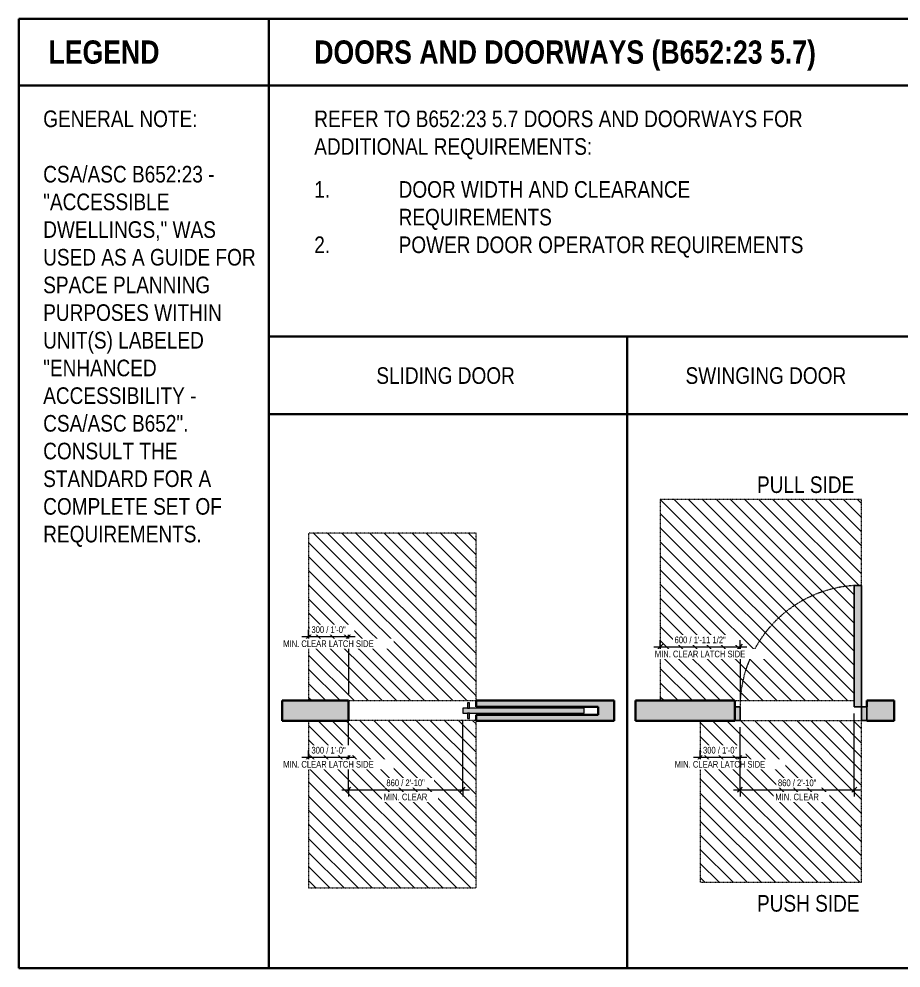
# Model space of a CAD drawing. Header units: millimetres. Extents: x -63583 to -8676, y -23737 to 12906.
# Drawn here: x -42108 to -35469, y -23737 to -16594 of the extents above; entities that cross this region are included whole.
import ezdxf

# ---------------------------------------------------------------- set-up
doc = ezdxf.new("R2010")
doc.units = ezdxf.units.MM
doc.linetypes.add('CMHC_Dash - Small', pattern=[2, 1, -1])
for name, color, linetype, lineweight in [('A-ANNO-DIMS', 7, 'Continuous', 9), ('A-ANNO-DIMS-50', 7, 'Continuous', 9), ('A-DETL-GENF', 7, 'Continuous', 18), ('G-ANNO-TEXT', 7, 'Continuous', 9)]:
    doc.layers.add(name, color=color, linetype=linetype, lineweight=lineweight)
doc.layers.add('A-DETL', color=7, linetype='Continuous', lineweight=18, true_color=0x00a600)
doc.styles.add('Arial Narrow_4', font='ARIALN.TTF', dxfattribs={"height": 50})
doc.styles.add('Arial Narrow_5', font='ARIALN.TTF', dxfattribs={"height": 125})
doc.styles.add('Arial Narrow_B_1', font='ARIALNB.TTF', dxfattribs={"height": 175})
doc.dimstyles.new('CMHC_Standard__Small__1', dxfattribs={"dimscale": 304.8, "dimtxt": 51.171549, "dimasz": 0.123031, "dimexe": 0.164042, "dimexo": 0.164042, "dimgap": 0.04101, "dimtad": 1, "dimdec": 0, "dimzin": 0, "dimdsep": 46, "dimtxsty": 'Arial Narrow_4', "dimblk1": 'OBLIQUE', "dimblk2": 'OBLIQUE', "dimsah": 1, "dimcen": 0.09, "dimdle": 0.164042, "dimazin": 0, "dimtfac": 1, "dimtdec": 4, "dimtix": 1, "dimtmove": 0, "dimatfit": 3, "dimfxl": 1, "dimtvp": 1, "dimtfill": 1, "dimtolj": 1, "dimtzin": 0, "dimarcsym": 2})
pattern_1 = [(135, (-22277.625, 0), (-53.033, -53.033), [])]

# ---------------------------------------------------------------- blocks, each defined once
blk = doc.blocks.new('DIMBLOCK115-FLOOR PLANS - ENHANCED ACCESSIBILITY')
at = {"layer": 'A-ANNO-DIMS-50', "transparency": 16777216}
for p, q in [((-39927.7, -21241.7), (-39927.7, -21191.7)), ((-39627.7, -21241.7), (-39627.7, -21191.7)), ((-39977.7, -21241.7), (-39577.7, -21241.7)), ((-39927.7, -21241.7), (-39946.4, -21260.4)), ((-39927.7, -21241.7), (-39908.9, -21222.9)), ((-39927.7, -21241.7), (-39927.7, -21265.2)), ((-39627.7, -21241.7), (-39646.4, -21260.4)), ((-39627.7, -21241.7), (-39608.9, -21222.9)), ((-39627.7, -21241.7), (-39627.7, -21674.5))]:
    blk.add_line(p, q, dxfattribs=at)
at = {"layer": 'A-ANNO-DIMS-50', "color": 0, "transparency": 16777216, "insert": (-40119.2, -21270.8), "char_height": 50, "width": 819.719, "attachment_point": 1, "line_spacing_factor": 0.974696, "style": 'Arial Narrow_4', "bg_fill": 3, "box_fill_scale": 1.25, "bg_fill_color": 256, "bg_fill_true_color": 13158600, "bg_fill_transparency": 0}
blk.add_mtext('MIN. CLEAR LATCH SIDE', dxfattribs=at)
at = {"layer": 'A-ANNO-DIMS-50', "color": 0, "transparency": 16777216, "insert": (-39906.4, -21164.6), "char_height": 50, "width": 308.979, "attachment_point": 1, "line_spacing_factor": 0.974696, "style": 'Arial Narrow_4', "bg_fill": 3, "box_fill_scale": 1.25, "bg_fill_color": 256, "bg_fill_true_color": 13158600, "bg_fill_transparency": 0}
blk.add_mtext('300 / 1\'-0"', dxfattribs=at)
blk = doc.blocks.new('_Oblique')
at = {"color": 0, "linetype": 'ByBlock', "lineweight": -2}
blk.add_line((-0.5, -0.5), (0.5, 0.5), dxfattribs=at)
blk = doc.blocks.new('DIMBLOCK116-FLOOR PLANS - ENHANCED ACCESSIBILITY')
at = {"layer": 'A-ANNO-DIMS-50', "transparency": 16777216}
for p, q in [((-39627.7, -22395), (-39627.7, -21926.9)), ((-38768.1, -22395), (-38768.1, -21869.2)), ((-39677.7, -22395), (-38718.1, -22395)), ((-39627.7, -22395), (-39646.4, -22413.8)), ((-39627.7, -22395), (-39608.9, -22376.3)), ((-39627.7, -22395), (-39627.7, -22445)), ((-38768.1, -22395), (-38786.9, -22413.8)), ((-38768.1, -22395), (-38749.4, -22376.3)), ((-38768.1, -22395), (-38768.1, -22445))]:
    blk.add_line(p, q, dxfattribs=at)
at = {"layer": 'A-ANNO-DIMS-50', "color": 0, "transparency": 16777216, "insert": (-39362.4, -22424.1), "char_height": 50, "width": 394.752, "attachment_point": 1, "line_spacing_factor": 0.974696, "style": 'Arial Narrow_4', "bg_fill": 3, "box_fill_scale": 1.25, "bg_fill_color": 256, "bg_fill_true_color": 13158600, "bg_fill_transparency": 0}
blk.add_mtext('MIN. CLEAR', dxfattribs=at)
at = {"layer": 'A-ANNO-DIMS-50', "color": 0, "transparency": 16777216, "insert": (-39342.5, -22317.9), "char_height": 50, "width": 346.992, "attachment_point": 1, "line_spacing_factor": 0.974696, "style": 'Arial Narrow_4', "bg_fill": 3, "box_fill_scale": 1.25, "bg_fill_color": 256, "bg_fill_true_color": 13158600, "bg_fill_transparency": 0}
blk.add_mtext('860 / 2\'-10"', dxfattribs=at)
blk = doc.blocks.new('DIMBLOCK117-FLOOR PLANS - ENHANCED ACCESSIBILITY')
at = {"layer": 'A-ANNO-DIMS-50', "transparency": 16777216}
for p, q in [((-39627.7, -22149.4), (-39627.7, -21876.6)), ((-39927.7, -22149.4), (-39927.7, -22099.4)), ((-39927.7, -22149.4), (-39908.9, -22130.7)), ((-39627.7, -22149.4), (-39608.9, -22130.7)), ((-39977.7, -22149.4), (-39577.7, -22149.4)), ((-39927.7, -22149.4), (-39946.4, -22168.2)), ((-39927.7, -22149.4), (-39927.7, -22172.9)), ((-39627.7, -22149.4), (-39646.4, -22168.2)), ((-39627.7, -22149.4), (-39627.7, -22199.4))]:
    blk.add_line(p, q, dxfattribs=at)
at = {"layer": 'A-ANNO-DIMS-50', "color": 0, "transparency": 16777216, "insert": (-40119.2, -22178.5), "char_height": 50, "width": 819.719, "attachment_point": 1, "line_spacing_factor": 0.974696, "style": 'Arial Narrow_4', "bg_fill": 3, "box_fill_scale": 1.25, "bg_fill_color": 256, "bg_fill_true_color": 13158600, "bg_fill_transparency": 0}
blk.add_mtext('MIN. CLEAR LATCH SIDE', dxfattribs=at)
at = {"layer": 'A-ANNO-DIMS-50', "color": 0, "transparency": 16777216, "insert": (-39906.4, -22072.3), "char_height": 50, "width": 308.979, "attachment_point": 1, "line_spacing_factor": 0.974696, "style": 'Arial Narrow_4', "bg_fill": 3, "box_fill_scale": 1.25, "bg_fill_color": 256, "bg_fill_true_color": 13158600, "bg_fill_transparency": 0}
blk.add_mtext('300 / 1\'-0"', dxfattribs=at)
blk = doc.blocks.new('DIMBLOCK118-FLOOR PLANS - ENHANCED ACCESSIBILITY')
at = {"layer": 'A-ANNO-DIMS-50', "transparency": 16777216}
for p, q in [((-36680.9, -22149.4), (-36680.9, -21923)), ((-36980.9, -22149.4), (-36980.9, -22099.4)), ((-36980.9, -22149.4), (-36962.1, -22130.7)), ((-36680.9, -22149.4), (-36662.1, -22130.7)), ((-37030.9, -22149.4), (-36630.9, -22149.4)), ((-36980.9, -22149.4), (-36999.6, -22168.2)), ((-36980.9, -22149.4), (-36980.9, -22172.9)), ((-36680.9, -22149.4), (-36699.6, -22168.2)), ((-36680.9, -22149.4), (-36680.9, -22199.4))]:
    blk.add_line(p, q, dxfattribs=at)
at = {"layer": 'A-ANNO-DIMS-50', "color": 0, "transparency": 16777216, "insert": (-37172.4, -22178.5), "char_height": 50, "width": 819.719, "attachment_point": 1, "line_spacing_factor": 0.974696, "style": 'Arial Narrow_4', "bg_fill": 3, "box_fill_scale": 1.25, "bg_fill_color": 256, "bg_fill_true_color": 13158600, "bg_fill_transparency": 0}
blk.add_mtext('MIN. CLEAR LATCH SIDE', dxfattribs=at)
at = {"layer": 'A-ANNO-DIMS-50', "color": 0, "transparency": 16777216, "insert": (-36959.6, -22072.3), "char_height": 50, "width": 308.979, "attachment_point": 1, "line_spacing_factor": 0.974696, "style": 'Arial Narrow_4', "bg_fill": 3, "box_fill_scale": 1.25, "bg_fill_color": 256, "bg_fill_true_color": 13158600, "bg_fill_transparency": 0}
blk.add_mtext('300 / 1\'-0"', dxfattribs=at)
blk = doc.blocks.new('DIMBLOCK119-FLOOR PLANS - ENHANCED ACCESSIBILITY')
at = {"layer": 'A-ANNO-DIMS-50', "transparency": 16777216}
for p, q in [((-37280.9, -21319.2), (-37280.9, -21269.2)), ((-36680.9, -21319.2), (-36680.9, -21269.2)), ((-37330.9, -21319.2), (-36630.9, -21319.2)), ((-37280.9, -21319.2), (-37299.6, -21338)), ((-37280.9, -21319.2), (-37262.1, -21300.5)), ((-37280.9, -21319.2), (-37280.9, -21342.7)), ((-36680.9, -21319.2), (-36699.6, -21338)), ((-36680.9, -21319.2), (-36662.1, -21300.5)), ((-36680.9, -21319.2), (-36680.9, -21721.4))]:
    blk.add_line(p, q, dxfattribs=at)
at = {"layer": 'A-ANNO-DIMS-50', "color": 0, "transparency": 16777216, "insert": (-37322.4, -21348.3), "char_height": 50, "width": 819.719, "attachment_point": 1, "line_spacing_factor": 0.974696, "style": 'Arial Narrow_4', "bg_fill": 3, "box_fill_scale": 1.25, "bg_fill_color": 256, "bg_fill_true_color": 13158600, "bg_fill_transparency": 0}
blk.add_mtext('MIN. CLEAR LATCH SIDE', dxfattribs=at)
at = {"layer": 'A-ANNO-DIMS-50', "color": 0, "transparency": 16777216, "insert": (-37173.4, -21242.1), "char_height": 50, "width": 462.006, "attachment_point": 1, "line_spacing_factor": 0.974696, "style": 'Arial Narrow_4', "bg_fill": 3, "box_fill_scale": 1.25, "bg_fill_color": 256, "bg_fill_true_color": 13158600, "bg_fill_transparency": 0}
blk.add_mtext('600 / 1\'-11 1/2"', dxfattribs=at)
blk = doc.blocks.new('DIMBLOCK120-FLOOR PLANS - ENHANCED ACCESSIBILITY')
at = {"layer": 'A-ANNO-DIMS-50', "transparency": 16777216}
for p, q in [((-35820.9, -22395), (-35820.9, -21821.4)), ((-36680.9, -22395), (-36680.9, -21923)), ((-36730.9, -22395), (-35770.9, -22395)), ((-36680.9, -22395), (-36699.6, -22413.8)), ((-36680.9, -22395), (-36662.1, -22376.3)), ((-36680.9, -22395), (-36680.9, -22445)), ((-35820.9, -22395), (-35839.6, -22413.8)), ((-35820.9, -22395), (-35802.1, -22376.3)), ((-35820.9, -22395), (-35820.9, -22445))]:
    blk.add_line(p, q, dxfattribs=at)
at = {"layer": 'A-ANNO-DIMS-50', "color": 0, "transparency": 16777216, "insert": (-36415.3, -22424.1), "char_height": 50, "width": 394.752, "attachment_point": 1, "line_spacing_factor": 0.974696, "style": 'Arial Narrow_4', "bg_fill": 3, "box_fill_scale": 1.25, "bg_fill_color": 256, "bg_fill_true_color": 13158600, "bg_fill_transparency": 0}
blk.add_mtext('MIN. CLEAR', dxfattribs=at)
at = {"layer": 'A-ANNO-DIMS-50', "color": 0, "transparency": 16777216, "insert": (-36395.4, -22317.9), "char_height": 50, "width": 346.992, "attachment_point": 1, "line_spacing_factor": 0.974696, "style": 'Arial Narrow_4', "bg_fill": 3, "box_fill_scale": 1.25, "bg_fill_color": 256, "bg_fill_true_color": 13158600, "bg_fill_transparency": 0}
blk.add_mtext('860 / 2\'-10"', dxfattribs=at)

msp = doc.modelspace()

# ---------------------------------------------------------------- hatches: boundary and pattern name
at = {"layer": 'A-DETL-GENF', "true_color": 0x808080}
h = msp.add_hatch(dxfattribs=at)
h.set_pattern_fill('FP_5', color=8, style=0, pattern_type=2)
h.set_pattern_definition(pattern_1)
h.paths.add_polyline_path([(-35765.9, -23091.9), (-35765.9, -21876.9), (-36980.9, -21876.9), (-36980.9, -23091.9), (-36751.9, -23091.9)])
h.paths.add_polyline_path([(-36719.2, -21724.5), (-35820.9, -21724.5), (-35820.9, -20857.4), (-35765.9, -20857.4), (-35765.9, -20209.5), (-37280.9, -20209.5), (-37280.9, -21724.5), (-36751.9, -21724.5)])
h = msp.add_hatch(dxfattribs=at)
h.set_pattern_fill('FP_5', color=8, style=0, pattern_type=2)
h.set_pattern_definition(pattern_1)
h.paths.add_polyline_path([(-39627.7, -23133.6), (-38667.7, -23133.6), (-38667.7, -21873.6), (-39627.7, -21873.6), (-39627.7, -21876.9), (-39927.7, -21876.9), (-39927.7, -23133.6)])
h.paths.add_polyline_path([(-39927.7, -21724.5), (-38667.7, -21724.5), (-38667.7, -20464.5), (-39927.7, -20464.5)])
at = {"layer": 'A-DETL-GENF', "true_color": 0xffffff}
for points in [[(-35765.9, -21771.4), (-35765.9, -20857.4), (-35820.9, -20857.4), (-35820.9, -21771.4)], [(-38768.1, -21819.2), (-37853.1, -21819.2), (-37853.1, -21781.1), (-38768.1, -21781.1)]]:
    msp.add_hatch(color=7, dxfattribs=at).paths.add_polyline_path(points)
h = msp.add_hatch(color=7, dxfattribs=at)
h.paths.add_polyline_path([(-37627.7, -21876.9), (-37627.7, -21724.5), (-38667.7, -21724.5), (-38667.7, -21770), (-37747.7, -21770), (-37747.7, -21830), (-38667.7, -21830), (-38667.7, -21876.9), (-37747.7, -21876.9)])
h.paths.add_polyline_path([(-39627.7, -21876.9), (-39627.7, -21724.5), (-40127.3, -21724.5), (-40127.3, -21876.9), (-39924.4, -21876.9)])
h = msp.add_hatch(color=7, dxfattribs=at)
h.paths.add_polyline_path([(-38716.8, -21859.2), (-38716.8, -21819.2), (-38731.8, -21819.2), (-38731.8, -21859.2)])
h.paths.add_polyline_path([(-38716.8, -21781.1), (-38716.8, -21741.1), (-38731.8, -21741.1), (-38731.8, -21781.1)])
h = msp.add_hatch(color=7, dxfattribs=at)
h.paths.add_polyline_path([(-37467.7, -21876.9), (-36719.2, -21876.9), (-36719.2, -21724.5), (-37467.7, -21724.5), (-37467.7, -21873.6)])
h.paths.add_polyline_path([(-35727.8, -21876.9), (-35519.7, -21876.9), (-35519.7, -21724.5), (-35727.8, -21724.5), (-35727.8, -21873)])
h = msp.add_hatch(color=7, dxfattribs=at)
h.paths.add_polyline_path([(-35765.9, -21873), (-35727.8, -21873), (-35727.8, -21771.4), (-35765.9, -21771.4), (-35765.9, -21847.9)])
h.paths.add_polyline_path([(-36719, -21873), (-36680.9, -21873), (-36680.9, -21771.4), (-36719, -21771.4), (-36719, -21847.9)])

# ---------------------------------------------------------------- linework, layer by layer
at = {"layer": 'A-DETL', "color": 7, "lineweight": 35}
for p, q in [((-42107.7, -16593.7), (-8810.9, -16593.7)), ((-42107.7, -23736.9), (-42107.7, -16593.7)), ((-40227.7, -16593.7), (-40227.7, -23736.9)), ((-42107.7, -17093.7), (-8810.9, -17093.7)), ((-40227.7, -18984.1), (-8810.9, -18984.1)), ((-37531.2, -18984.1), (-37531.2, -23736.9)), ((-40227.7, -19568.8), (-21475.2, -19568.8)), ((-40127.3, -21724.5), (-40127.3, -21876.9)), ((-39627.7, -21724.5), (-40127.3, -21724.5)), ((-39627.7, -21876.9), (-39627.7, -21724.5)), ((-38667.7, -21724.5), (-38667.7, -21770)), ((-37627.7, -21724.5), (-38667.7, -21724.5)), ((-38667.7, -21770), (-37747.7, -21770)), ((-37747.7, -21770), (-37747.7, -21830)), ((-37627.7, -21876.9), (-37627.7, -21724.5)), ((-37467.7, -21724.5), (-37467.7, -21876.9)), ((-36719.2, -21724.5), (-37467.7, -21724.5)), ((-36719.2, -21876.9), (-36719.2, -21724.5)), ((-35727.8, -21724.5), (-35727.8, -21771.4)), ((-35519.7, -21724.5), (-35727.8, -21724.5)), ((-35519.7, -21876.9), (-35519.7, -21724.5)), ((-37747.7, -21830), (-38667.7, -21830)), ((-38667.7, -21830), (-38667.7, -21876.9)), ((-40127.3, -21876.9), (-39627.7, -21876.9)), ((-38667.7, -21876.9), (-37627.7, -21876.9)), ((-37467.7, -21876.9), (-36719.2, -21876.9)), ((-35727.8, -21873), (-35727.8, -21876.9)), ((-35727.8, -21876.9), (-35519.7, -21876.9)), ((-42107.7, -23736.9), (-33634.6, -23736.9))]:
    msp.add_line(p, q, dxfattribs=at)
at = {"layer": 'A-DETL', "color": 8, "linetype": 'CMHC_Dash - Small', "true_color": 0x808080}
for p, q in [((-35765.9, -20209.5), (-37280.9, -20209.5)), ((-37280.9, -20209.5), (-37280.9, -21724.5)), ((-35765.9, -20857.4), (-35765.9, -20209.5)), ((-38667.7, -20464.5), (-39927.7, -20464.5)), ((-39927.7, -20464.5), (-39927.7, -21724.5)), ((-38667.7, -21724.5), (-38667.7, -20464.5)), ((-39627.7, -21724.5), (-38667.7, -21724.5)), ((-36719.2, -21724.5), (-35820.9, -21724.5)), ((-39927.7, -21876.9), (-39927.7, -23133.6)), ((-38667.7, -21873.6), (-39627.7, -21873.6)), ((-38667.7, -23133.6), (-38667.7, -21876.9)), ((-36980.9, -21876.9), (-36980.9, -23091.9)), ((-35765.9, -21876.9), (-36719.2, -21876.9)), ((-35765.9, -23091.9), (-35765.9, -21876.9)), ((-39927.7, -23133.6), (-38667.7, -23133.6)), ((-36980.9, -23091.9), (-35765.9, -23091.9))]:
    msp.add_line(p, q, dxfattribs=at)
at = {"layer": 'A-DETL', "color": 7, "lineweight": 25}
for p, q in [((-35765.9, -20857.4), (-35820.9, -20857.4)), ((-35820.9, -20857.4), (-35820.9, -21771.4)), ((-35765.9, -21771.4), (-35765.9, -20857.4)), ((-36719, -21771.4), (-36719, -21873)), ((-36680.9, -21771.4), (-36719, -21771.4)), ((-36680.9, -21873), (-36680.9, -21771.4)), ((-35820.9, -21771.4), (-35765.9, -21771.4)), ((-35727.8, -21771.4), (-35765.9, -21771.4)), ((-35765.9, -21771.4), (-35765.9, -21873)), ((-35727.8, -21873), (-35727.8, -21771.4)), ((-36719, -21873), (-36680.9, -21873)), ((-35765.9, -21873), (-35727.8, -21873))]:
    msp.add_line(p, q, dxfattribs=at)
at = {"layer": 'A-DETL', "color": 7}
for p, q in [((-38731.8, -21781.1), (-38768.1, -21781.1)), ((-38768.1, -21781.1), (-38768.1, -21819.2)), ((-38716.8, -21741.1), (-38731.8, -21741.1)), ((-38731.8, -21741.1), (-38731.8, -21781.1)), ((-38731.8, -21781.1), (-38716.8, -21781.1)), ((-38716.8, -21781.1), (-38716.8, -21741.1)), ((-37853.1, -21781.1), (-38716.8, -21781.1)), ((-37853.1, -21819.2), (-37853.1, -21781.1)), ((-38768.1, -21819.2), (-38731.8, -21819.2)), ((-38716.8, -21819.2), (-38731.8, -21819.2)), ((-38731.8, -21819.2), (-38731.8, -21859.2)), ((-38716.8, -21819.2), (-37853.1, -21819.2)), ((-38716.8, -21859.2), (-38716.8, -21819.2)), ((-38731.8, -21859.2), (-38716.8, -21859.2))]:
    msp.add_line(p, q, dxfattribs=at)
at = {"layer": 'A-DETL', "color": 7, "linetype": 'CMHC_Dash - Small'}
msp.add_arc((-35765.9, -21771.4), 915, 90, 180, dxfattribs=at)

# ---------------------------------------------------------------- texts
at = {"layer": 'G-ANNO-TEXT', "char_height": 175, "attachment_point": 1, "style": 'Arial Narrow_B_1', "bg_fill": 3, "box_fill_scale": 1.25, "bg_fill_color": 256, "bg_fill_true_color": 13158600, "bg_fill_transparency": 0}
for s, insert, width in [('LEGEND', (-41885.4, -16755.2), 1026.16), ('DOORS AND DOORWAYS (B652:23 5.7)', (-39885.4, -16755.2), 4617.72)]:
    msp.add_mtext(s, dxfattribs=dict(at, insert=insert, width=width))
at = {"layer": 'G-ANNO-TEXT', "char_height": 125, "attachment_point": 1, "style": 'Arial Narrow_5'}
for s, insert, width in [('GENERAL NOTE:', (-41925.4, -17282.6), 1410.97), ('REFER TO B652:23 5.7 DOORS AND DOORWAYS FOR ', (-39885.4, -17282.6), 4509.492), ('ADDITIONAL REQUIREMENTS:', (-39885.4, -17491), 2537.341), ('CSA/ASC B652:23 - ', (-41925.4, -17699.4), 1607.383), ('1.', (-39885.4, -17814), 769.62), ('DOOR WIDTH AND CLEARANCE ', (-39250.4, -17814), 2705.695), ('"ACCESSIBLE ', (-41925.4, -17907.7), 1198.523), ('REQUIREMENTS', (-39250.4, -18022.4), 1398.945), ('DWELLINGS," WAS ', (-41925.4, -18116.1), 1623.417), ('2.', (-39885.4, -18230.7), 769.62), ('POWER DOOR OPERATOR REQUIREMENTS', (-39250.4, -18230.7), 3699.788), ('USED AS A GUIDE FOR ', (-41925.4, -18324.4), 1952.109), ('SPACE PLANNING ', (-41925.4, -18532.8), 1571.307), ('PURPOSES WITHIN ', (-41925.4, -18741.2), 1679.535), ('UNIT(S) LABELED ', (-41925.4, -18949.5), 1511.181), ('"ENHANCED ', (-41925.4, -19157.9), 1078.27), ('SLIDING DOOR', (-39418, -19215.1), 1262.658), ('SWINGING DOOR', (-37090.9, -19215.1), 1467.088), ('ACCESSIBILITY - ', (-41925.4, -19366.2), 1447.046), ('CSA/ASC B652". ', (-41925.4, -19574.6), 1370.886), ('CONSULT THE ', (-41925.4, -19783), 1274.683), ('STANDARD FOR A ', (-41925.4, -19991.3), 1583.333), ('PULL SIDE', (-36553.2, -20036.4), 885.865), ('COMPLETE SET OF ', (-41925.4, -20199.7), 1687.552), ('REQUIREMENTS.', (-41925.4, -20408), 1447.046), ('PUSH SIDE', (-36553.2, -23187.6), 933.966)]:
    msp.add_mtext(s, dxfattribs=dict(at, insert=insert, width=width))

# ---------------------------------------------------------------- next in the draw order: dimensions: what is measured, and where the dimension line sits
at = {"layer": 'A-ANNO-DIMS'}
for base, p1, p2, text, override, picture, middle in [((-39627.7, -21241.7), (-39927.7, -21215.2), (-39627.7, -21724.5), '<>\\XMIN. CLEAR LATCH SIDE', {"dimpost": '<>', "dimfxl": 591.086506}, 'DIMBLOCK115-FLOOR PLANS - ENHANCED ACCESSIBILITY', (-39777.7, -21241.7)), ((-36680.9, -21319.2), (-37280.9, -21292.7), (-36680.9, -21771.4), '<>\\XMIN. CLEAR LATCH SIDE', {"dimpost": '<>', "dimfxl": 767.569298}, 'DIMBLOCK119-FLOOR PLANS - ENHANCED ACCESSIBILITY', (-36980.9, -21319.2)), ((-38768.1, -22395), (-39627.7, -21876.9), (-38768.1, -21819.2), '<>\\XMIN. CLEAR', {"dimpost": '<>', "dimfxl": 861.458602}, 'DIMBLOCK116-FLOOR PLANS - ENHANCED ACCESSIBILITY', (-39197.9, -22395)), ((-36680.9, -22149.4), (-36980.9, -22122.9), (-36680.9, -21873), '<>\\XMIN. CLEAR LATCH SIDE', {"dimpost": '<>', "dimfxl": 390.440593}, 'DIMBLOCK118-FLOOR PLANS - ENHANCED ACCESSIBILITY', (-36830.9, -22149.4))]:
    dim = msp.add_linear_dim(base=base, p1=p1, p2=p2, text=text, dimstyle='CMHC_Standard__Small__1', override=override, dxfattribs=at)
    dim.commit()
    dim.dimension.update_dxf_attribs({"geometry": picture, "text_midpoint": middle})

# ---------------------------------------------------------------- next in the draw order: dimensions: what is measured, and where the dimension line sits
for base, p1, p2, text, override, picture, middle in [((-35820.9, -22395), (-36680.9, -21873), (-35820.9, -21771.4), '<>\\XMIN. CLEAR', {"dimpost": '<>', "dimfxl": 865.980693}, 'DIMBLOCK120-FLOOR PLANS - ENHANCED ACCESSIBILITY', (-36250.9, -22395)), ((-39627.7, -22149.4), (-39927.7, -22122.9), (-39627.7, -21826.6), '<>\\XMIN. CLEAR LATCH SIDE', {"dimpost": '<>', "dimfxl": 421.695209}, 'DIMBLOCK117-FLOOR PLANS - ENHANCED ACCESSIBILITY', (-39777.7, -22149.4))]:
    dim = msp.add_linear_dim(base=base, p1=p1, p2=p2, text=text, dimstyle='CMHC_Standard__Small__1', override=override, dxfattribs=at)
    dim.commit()
    dim.dimension.update_dxf_attribs({"geometry": picture, "text_midpoint": middle})

doc.saveas('drawing.dxf')
